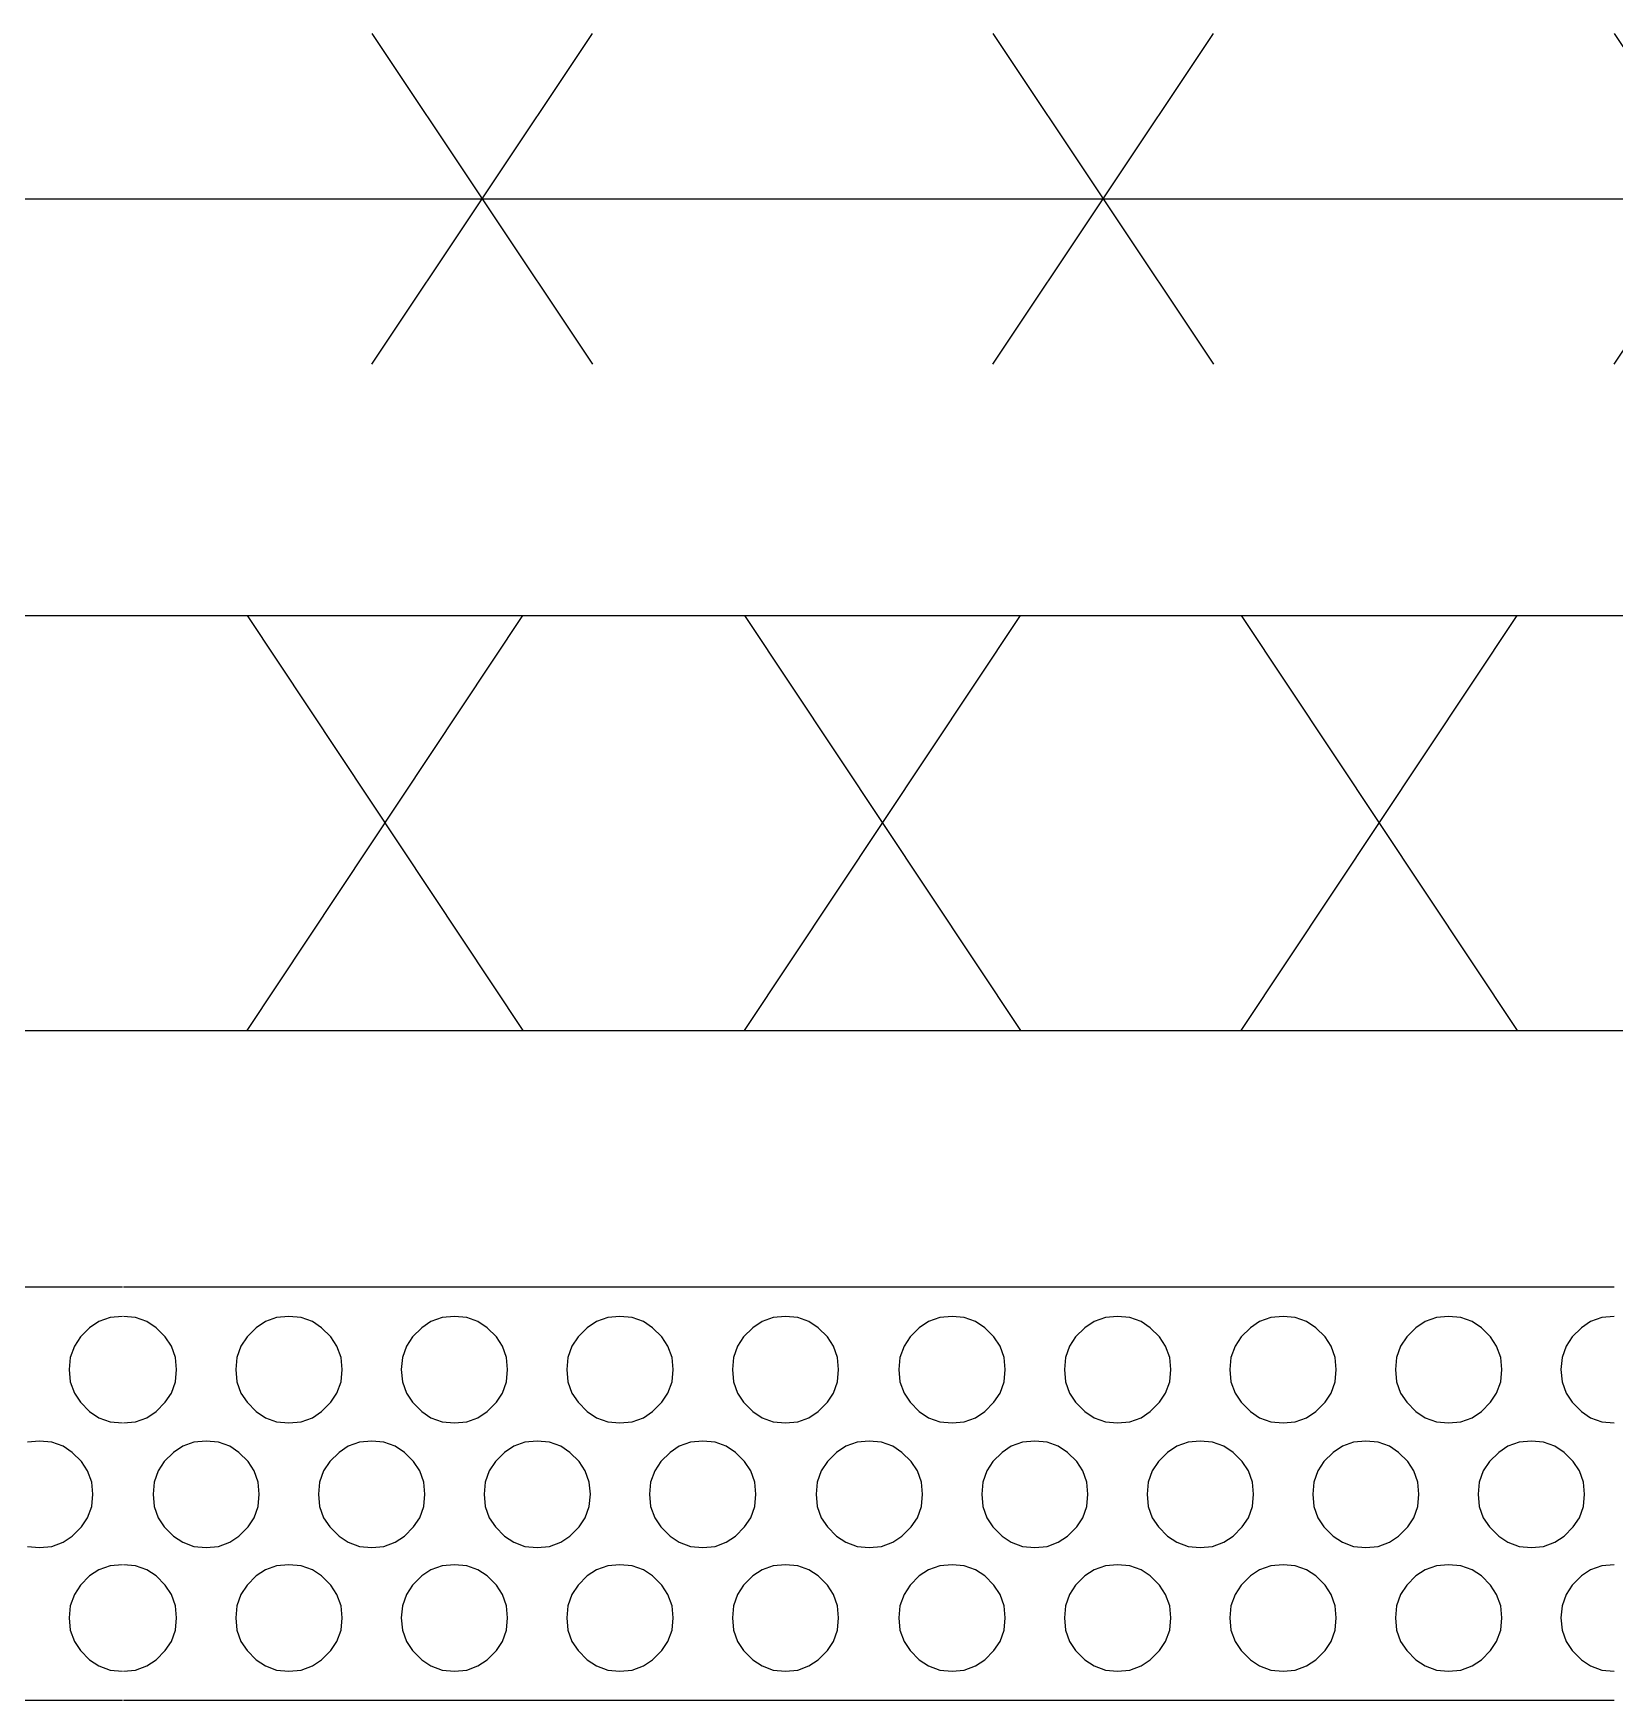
# Model space of a CAD drawing. Header units: inches. Extents: x 47316 to 59086, y 3141 to 11743.
# Drawn here: x 50329.26 to 50348.38, y 8822.54 to 8842.7 of the extents above; entities that cross this region are included whole.
import ezdxf

# ---------------------------------------------------------------- set-up
doc = ezdxf.new("R2010")
doc.units = ezdxf.units.IN
doc.header["$MEASUREMENT"] = 0

msp = doc.modelspace()

# ---------------------------------------------------------------- linework, layer by layer
at = {"color": 0, "lineweight": -2}
for p, q in [((50333.354, 8838.698), (50336.022, 8842.7)), ((50333.354, 8842.7), (50336.022, 8838.698)), ((50340.865, 8838.698), (50343.533, 8842.7)), ((50340.865, 8842.7), (50343.533, 8838.698)), ((50348.376, 8838.698), (50351.044, 8842.7)), ((50348.376, 8842.7), (50351.044, 8838.698)), ((50326.597, 8840.699), (50334.108, 8840.699)), ((50334.108, 8840.699), (50341.618, 8840.699)), ((50341.618, 8840.699), (50349.129, 8840.699)), ((50328.339, 8835.659), (50330.352, 8835.659)), ((50330.352, 8835.659), (50332.353, 8835.659)), ((50331.847, 8830.643), (50335.182, 8835.659)), ((50331.847, 8835.659), (50335.182, 8830.643)), ((50332.353, 8835.659), (50334.355, 8835.659)), ((50334.355, 8835.659), (50336.356, 8835.659)), ((50336.356, 8835.659), (50338.357, 8835.659)), ((50337.863, 8830.643), (50341.198, 8835.659)), ((50337.863, 8835.659), (50341.198, 8830.643)), ((50338.357, 8835.659), (50340.358, 8835.659)), ((50340.358, 8835.659), (50342.372, 8835.659)), ((50342.372, 8835.659), (50344.373, 8835.659)), ((50343.867, 8830.643), (50347.202, 8835.659)), ((50343.867, 8835.659), (50347.202, 8830.643)), ((50344.373, 8835.659), (50346.374, 8835.659)), ((50346.374, 8835.659), (50348.376, 8835.659)), ((50348.376, 8835.659), (50350.377, 8835.659)), ((50328.339, 8830.643), (50330.352, 8830.643)), ((50330.352, 8830.643), (50332.353, 8830.643)), ((50332.353, 8830.643), (50334.355, 8830.643)), ((50334.355, 8830.643), (50336.356, 8830.643)), ((50336.356, 8830.643), (50338.357, 8830.643)), ((50338.357, 8830.643), (50340.358, 8830.643)), ((50340.358, 8830.643), (50342.372, 8830.643)), ((50342.372, 8830.643), (50344.373, 8830.643)), ((50344.373, 8830.643), (50346.374, 8830.643)), ((50346.374, 8830.643), (50348.376, 8830.643)), ((50348.376, 8830.643), (50350.377, 8830.643)), ((50328.339, 8827.543), (50329.339, 8827.543)), ((50329.339, 8827.543), (50330.34, 8827.543)), ((50330.352, 8827.543), (50331.353, 8827.543)), ((50331.353, 8827.543), (50332.353, 8827.543)), ((50332.353, 8827.543), (50333.354, 8827.543)), ((50333.354, 8827.543), (50334.355, 8827.543)), ((50334.355, 8827.543), (50335.355, 8827.543)), ((50335.355, 8827.543), (50336.356, 8827.543)), ((50336.356, 8827.543), (50337.356, 8827.543)), ((50337.356, 8827.543), (50338.357, 8827.543)), ((50338.357, 8827.543), (50339.37, 8827.543)), ((50339.37, 8827.543), (50340.371, 8827.543)), ((50340.371, 8827.543), (50341.371, 8827.543)), ((50341.371, 8827.543), (50342.372, 8827.543)), ((50342.372, 8827.543), (50343.372, 8827.543)), ((50343.372, 8827.543), (50344.373, 8827.543)), ((50344.373, 8827.543), (50345.374, 8827.543)), ((50345.374, 8827.543), (50346.374, 8827.543)), ((50346.374, 8827.543), (50347.375, 8827.543)), ((50347.375, 8827.543), (50348.376, 8827.543)), ((50330.056, 8827.123), (50329.944, 8827.048)), ((50330.192, 8827.172), (50330.056, 8827.123)), ((50330.34, 8827.184), (50330.192, 8827.172)), ((50330.5, 8827.172), (50330.352, 8827.184)), ((50330.636, 8827.123), (50330.5, 8827.172)), ((50330.747, 8827.048), (50330.636, 8827.123)), ((50332.069, 8827.123), (50331.958, 8827.048)), ((50332.205, 8827.172), (50332.069, 8827.123)), ((50332.353, 8827.184), (50332.205, 8827.172)), ((50332.502, 8827.172), (50332.353, 8827.184)), ((50332.637, 8827.123), (50332.502, 8827.172)), ((50332.749, 8827.048), (50332.637, 8827.123)), ((50334.07, 8827.123), (50333.959, 8827.048)), ((50334.206, 8827.172), (50334.07, 8827.123)), ((50334.355, 8827.184), (50334.206, 8827.172)), ((50334.503, 8827.172), (50334.355, 8827.184)), ((50334.639, 8827.123), (50334.503, 8827.172)), ((50334.75, 8827.048), (50334.639, 8827.123)), ((50336.072, 8827.123), (50335.96, 8827.048)), ((50336.208, 8827.172), (50336.072, 8827.123)), ((50336.356, 8827.184), (50336.208, 8827.172)), ((50336.504, 8827.172), (50336.356, 8827.184)), ((50336.64, 8827.123), (50336.504, 8827.172)), ((50336.751, 8827.048), (50336.64, 8827.123)), ((50338.073, 8827.123), (50337.962, 8827.048)), ((50338.209, 8827.172), (50338.073, 8827.123)), ((50338.357, 8827.184), (50338.209, 8827.172)), ((50338.505, 8827.172), (50338.357, 8827.184)), ((50338.641, 8827.123), (50338.505, 8827.172)), ((50338.752, 8827.048), (50338.641, 8827.123)), ((50340.086, 8827.123), (50339.975, 8827.048)), ((50340.222, 8827.172), (50340.086, 8827.123)), ((50340.371, 8827.184), (50340.222, 8827.172)), ((50340.519, 8827.172), (50340.371, 8827.184)), ((50340.655, 8827.123), (50340.519, 8827.172)), ((50340.766, 8827.048), (50340.655, 8827.123)), ((50342.088, 8827.123), (50341.977, 8827.048)), ((50342.224, 8827.172), (50342.088, 8827.123)), ((50342.372, 8827.184), (50342.224, 8827.172)), ((50342.52, 8827.172), (50342.372, 8827.184)), ((50342.656, 8827.123), (50342.52, 8827.172)), ((50342.767, 8827.048), (50342.656, 8827.123)), ((50344.089, 8827.123), (50343.978, 8827.048)), ((50344.225, 8827.172), (50344.089, 8827.123)), ((50344.373, 8827.184), (50344.225, 8827.172)), ((50344.521, 8827.172), (50344.373, 8827.184)), ((50344.657, 8827.123), (50344.521, 8827.172)), ((50344.768, 8827.048), (50344.657, 8827.123)), ((50346.09, 8827.123), (50345.979, 8827.048)), ((50346.226, 8827.172), (50346.09, 8827.123)), ((50346.374, 8827.184), (50346.226, 8827.172)), ((50346.523, 8827.172), (50346.374, 8827.184)), ((50346.658, 8827.123), (50346.523, 8827.172)), ((50346.77, 8827.048), (50346.658, 8827.123)), ((50348.091, 8827.123), (50347.98, 8827.048)), ((50348.227, 8827.172), (50348.091, 8827.123)), ((50348.376, 8827.184), (50348.227, 8827.172)), ((50329.833, 8826.937), (50329.759, 8826.826)), ((50329.944, 8827.048), (50329.833, 8826.937)), ((50330.859, 8826.937), (50330.747, 8827.048)), ((50330.933, 8826.826), (50330.859, 8826.937)), ((50331.847, 8826.937), (50331.773, 8826.826)), ((50331.958, 8827.048), (50331.847, 8826.937)), ((50332.86, 8826.937), (50332.749, 8827.048)), ((50332.934, 8826.826), (50332.86, 8826.937)), ((50333.848, 8826.937), (50333.774, 8826.826)), ((50333.959, 8827.048), (50333.848, 8826.937)), ((50334.861, 8826.937), (50334.75, 8827.048)), ((50334.935, 8826.826), (50334.861, 8826.937)), ((50335.849, 8826.937), (50335.775, 8826.826)), ((50335.96, 8827.048), (50335.849, 8826.937)), ((50336.862, 8826.937), (50336.751, 8827.048)), ((50336.936, 8826.826), (50336.862, 8826.937)), ((50337.851, 8826.937), (50337.776, 8826.826)), ((50337.962, 8827.048), (50337.851, 8826.937)), ((50338.864, 8826.937), (50338.752, 8827.048)), ((50338.938, 8826.826), (50338.864, 8826.937)), ((50339.864, 8826.937), (50339.79, 8826.826)), ((50339.975, 8827.048), (50339.864, 8826.937)), ((50340.877, 8826.937), (50340.766, 8827.048)), ((50340.951, 8826.826), (50340.877, 8826.937)), ((50341.865, 8826.937), (50341.791, 8826.826)), ((50341.977, 8827.048), (50341.865, 8826.937)), ((50342.878, 8826.937), (50342.767, 8827.048)), ((50342.952, 8826.826), (50342.878, 8826.937)), ((50343.867, 8826.937), (50343.792, 8826.826)), ((50343.978, 8827.048), (50343.867, 8826.937)), ((50344.88, 8826.937), (50344.768, 8827.048)), ((50344.954, 8826.826), (50344.88, 8826.937)), ((50345.868, 8826.937), (50345.794, 8826.826)), ((50345.979, 8827.048), (50345.868, 8826.937)), ((50346.881, 8826.937), (50346.77, 8827.048)), ((50346.955, 8826.826), (50346.881, 8826.937)), ((50347.869, 8826.937), (50347.795, 8826.826)), ((50347.98, 8827.048), (50347.869, 8826.937)), ((50329.759, 8826.826), (50329.71, 8826.69)), ((50330.982, 8826.69), (50330.933, 8826.826)), ((50331.773, 8826.826), (50331.723, 8826.69)), ((50332.983, 8826.69), (50332.934, 8826.826)), ((50333.774, 8826.826), (50333.725, 8826.69)), ((50334.985, 8826.69), (50334.935, 8826.826)), ((50335.775, 8826.826), (50335.726, 8826.69)), ((50336.986, 8826.69), (50336.936, 8826.826)), ((50337.776, 8826.826), (50337.727, 8826.69)), ((50338.987, 8826.69), (50338.938, 8826.826)), ((50339.79, 8826.826), (50339.741, 8826.69)), ((50341.001, 8826.69), (50340.951, 8826.826)), ((50341.791, 8826.826), (50341.742, 8826.69)), ((50343.002, 8826.69), (50342.952, 8826.826)), ((50343.792, 8826.826), (50343.743, 8826.69)), ((50345.003, 8826.69), (50344.954, 8826.826)), ((50345.794, 8826.826), (50345.744, 8826.69)), ((50347.004, 8826.69), (50346.955, 8826.826)), ((50347.795, 8826.826), (50347.746, 8826.69)), ((50329.71, 8826.69), (50329.697, 8826.542)), ((50329.697, 8826.542), (50329.71, 8826.394)), ((50330.994, 8826.542), (50330.982, 8826.69)), ((50330.982, 8826.394), (50330.994, 8826.542)), ((50331.723, 8826.69), (50331.711, 8826.542)), ((50331.711, 8826.542), (50331.723, 8826.394)), ((50332.996, 8826.542), (50332.983, 8826.69)), ((50332.983, 8826.394), (50332.996, 8826.542)), ((50333.725, 8826.69), (50333.712, 8826.542)), ((50333.712, 8826.542), (50333.725, 8826.394)), ((50334.997, 8826.542), (50334.985, 8826.69)), ((50334.985, 8826.394), (50334.997, 8826.542)), ((50335.726, 8826.69), (50335.713, 8826.542)), ((50335.713, 8826.542), (50335.726, 8826.394)), ((50336.998, 8826.542), (50336.986, 8826.69)), ((50336.986, 8826.394), (50336.998, 8826.542)), ((50337.727, 8826.69), (50337.715, 8826.542)), ((50337.715, 8826.542), (50337.727, 8826.394)), ((50338.999, 8826.542), (50338.987, 8826.69)), ((50338.987, 8826.394), (50338.999, 8826.542)), ((50339.741, 8826.69), (50339.728, 8826.542)), ((50339.728, 8826.542), (50339.741, 8826.394)), ((50341.013, 8826.542), (50341.001, 8826.69)), ((50341.001, 8826.394), (50341.013, 8826.542)), ((50341.742, 8826.69), (50341.729, 8826.542)), ((50341.729, 8826.542), (50341.742, 8826.394)), ((50343.014, 8826.542), (50343.002, 8826.69)), ((50343.002, 8826.394), (50343.014, 8826.542)), ((50343.743, 8826.69), (50343.731, 8826.542)), ((50343.731, 8826.542), (50343.743, 8826.394)), ((50345.015, 8826.542), (50345.003, 8826.69)), ((50345.003, 8826.394), (50345.015, 8826.542)), ((50345.744, 8826.69), (50345.732, 8826.542)), ((50345.732, 8826.542), (50345.744, 8826.394)), ((50347.017, 8826.542), (50347.004, 8826.69)), ((50347.004, 8826.394), (50347.017, 8826.542)), ((50347.746, 8826.69), (50347.733, 8826.542)), ((50347.733, 8826.542), (50347.746, 8826.394)), ((50329.71, 8826.394), (50329.759, 8826.258)), ((50330.933, 8826.258), (50330.982, 8826.394)), ((50331.723, 8826.394), (50331.773, 8826.258)), ((50332.934, 8826.258), (50332.983, 8826.394)), ((50333.725, 8826.394), (50333.774, 8826.258)), ((50334.935, 8826.258), (50334.985, 8826.394)), ((50335.726, 8826.394), (50335.775, 8826.258)), ((50336.936, 8826.258), (50336.986, 8826.394)), ((50337.727, 8826.394), (50337.776, 8826.258)), ((50338.938, 8826.258), (50338.987, 8826.394)), ((50339.741, 8826.394), (50339.79, 8826.258)), ((50340.951, 8826.258), (50341.001, 8826.394)), ((50341.742, 8826.394), (50341.791, 8826.258)), ((50342.952, 8826.258), (50343.002, 8826.394)), ((50343.743, 8826.394), (50343.792, 8826.258)), ((50344.954, 8826.258), (50345.003, 8826.394)), ((50345.744, 8826.394), (50345.794, 8826.258)), ((50346.955, 8826.258), (50347.004, 8826.394)), ((50347.746, 8826.394), (50347.795, 8826.258)), ((50329.759, 8826.258), (50329.833, 8826.147)), ((50329.833, 8826.147), (50329.944, 8826.035)), ((50330.747, 8826.035), (50330.859, 8826.147)), ((50330.859, 8826.147), (50330.933, 8826.258)), ((50331.773, 8826.258), (50331.847, 8826.147)), ((50331.847, 8826.147), (50331.958, 8826.035)), ((50332.749, 8826.035), (50332.86, 8826.147)), ((50332.86, 8826.147), (50332.934, 8826.258)), ((50333.774, 8826.258), (50333.848, 8826.147)), ((50333.848, 8826.147), (50333.959, 8826.035)), ((50334.75, 8826.035), (50334.861, 8826.147)), ((50334.861, 8826.147), (50334.935, 8826.258)), ((50335.775, 8826.258), (50335.849, 8826.147)), ((50335.849, 8826.147), (50335.96, 8826.035)), ((50336.751, 8826.035), (50336.862, 8826.147)), ((50336.862, 8826.147), (50336.936, 8826.258)), ((50337.776, 8826.258), (50337.851, 8826.147)), ((50337.851, 8826.147), (50337.962, 8826.035)), ((50338.752, 8826.035), (50338.864, 8826.147)), ((50338.864, 8826.147), (50338.938, 8826.258)), ((50339.79, 8826.258), (50339.864, 8826.147)), ((50339.864, 8826.147), (50339.975, 8826.035)), ((50340.766, 8826.035), (50340.877, 8826.147)), ((50340.877, 8826.147), (50340.951, 8826.258)), ((50341.791, 8826.258), (50341.865, 8826.147)), ((50341.865, 8826.147), (50341.977, 8826.035)), ((50342.767, 8826.035), (50342.878, 8826.147)), ((50342.878, 8826.147), (50342.952, 8826.258)), ((50343.792, 8826.258), (50343.867, 8826.147)), ((50343.867, 8826.147), (50343.978, 8826.035)), ((50344.768, 8826.035), (50344.88, 8826.147)), ((50344.88, 8826.147), (50344.954, 8826.258)), ((50345.794, 8826.258), (50345.868, 8826.147)), ((50345.868, 8826.147), (50345.979, 8826.035)), ((50346.77, 8826.035), (50346.881, 8826.147)), ((50346.881, 8826.147), (50346.955, 8826.258)), ((50347.795, 8826.258), (50347.869, 8826.147)), ((50347.869, 8826.147), (50347.98, 8826.035)), ((50329.944, 8826.035), (50330.056, 8825.961)), ((50330.056, 8825.961), (50330.192, 8825.912)), ((50330.192, 8825.912), (50330.34, 8825.9)), ((50330.352, 8825.9), (50330.5, 8825.912)), ((50330.5, 8825.912), (50330.636, 8825.961)), ((50330.636, 8825.961), (50330.747, 8826.035)), ((50331.958, 8826.035), (50332.069, 8825.961)), ((50332.069, 8825.961), (50332.205, 8825.912)), ((50332.205, 8825.912), (50332.353, 8825.9)), ((50332.353, 8825.9), (50332.502, 8825.912)), ((50332.502, 8825.912), (50332.637, 8825.961)), ((50332.637, 8825.961), (50332.749, 8826.035)), ((50333.959, 8826.035), (50334.07, 8825.961)), ((50334.07, 8825.961), (50334.206, 8825.912)), ((50334.206, 8825.912), (50334.355, 8825.9)), ((50334.355, 8825.9), (50334.503, 8825.912)), ((50334.503, 8825.912), (50334.639, 8825.961)), ((50334.639, 8825.961), (50334.75, 8826.035)), ((50335.96, 8826.035), (50336.072, 8825.961)), ((50336.072, 8825.961), (50336.208, 8825.912)), ((50336.208, 8825.912), (50336.356, 8825.9)), ((50336.356, 8825.9), (50336.504, 8825.912)), ((50336.504, 8825.912), (50336.64, 8825.961)), ((50336.64, 8825.961), (50336.751, 8826.035)), ((50337.962, 8826.035), (50338.073, 8825.961)), ((50338.073, 8825.961), (50338.209, 8825.912)), ((50338.209, 8825.912), (50338.357, 8825.9)), ((50338.357, 8825.9), (50338.505, 8825.912)), ((50338.505, 8825.912), (50338.641, 8825.961)), ((50338.641, 8825.961), (50338.752, 8826.035)), ((50339.975, 8826.035), (50340.086, 8825.961)), ((50340.086, 8825.961), (50340.222, 8825.912)), ((50340.222, 8825.912), (50340.371, 8825.9)), ((50340.371, 8825.9), (50340.519, 8825.912)), ((50340.519, 8825.912), (50340.655, 8825.961)), ((50340.655, 8825.961), (50340.766, 8826.035)), ((50341.977, 8826.035), (50342.088, 8825.961)), ((50342.088, 8825.961), (50342.224, 8825.912)), ((50342.224, 8825.912), (50342.372, 8825.9)), ((50342.372, 8825.9), (50342.52, 8825.912)), ((50342.52, 8825.912), (50342.656, 8825.961)), ((50342.656, 8825.961), (50342.767, 8826.035)), ((50343.978, 8826.035), (50344.089, 8825.961)), ((50344.089, 8825.961), (50344.225, 8825.912)), ((50344.225, 8825.912), (50344.373, 8825.9)), ((50344.373, 8825.9), (50344.521, 8825.912)), ((50344.521, 8825.912), (50344.657, 8825.961)), ((50344.657, 8825.961), (50344.768, 8826.035)), ((50345.979, 8826.035), (50346.09, 8825.961)), ((50346.09, 8825.961), (50346.226, 8825.912)), ((50346.226, 8825.912), (50346.374, 8825.9)), ((50346.374, 8825.9), (50346.523, 8825.912)), ((50346.523, 8825.912), (50346.658, 8825.961)), ((50346.658, 8825.961), (50346.77, 8826.035)), ((50347.98, 8826.035), (50348.091, 8825.961)), ((50348.091, 8825.961), (50348.227, 8825.912)), ((50348.227, 8825.912), (50348.376, 8825.9)), ((50329.339, 8825.677), (50329.191, 8825.665)), ((50329.487, 8825.665), (50329.339, 8825.677)), ((50329.623, 8825.615), (50329.487, 8825.665)), ((50329.734, 8825.541), (50329.623, 8825.615)), ((50329.846, 8825.43), (50329.734, 8825.541)), ((50330.957, 8825.541), (50330.846, 8825.43)), ((50331.069, 8825.615), (50330.957, 8825.541)), ((50331.204, 8825.665), (50331.069, 8825.615)), ((50331.353, 8825.677), (50331.204, 8825.665)), ((50331.501, 8825.665), (50331.353, 8825.677)), ((50331.637, 8825.615), (50331.501, 8825.665)), ((50331.748, 8825.541), (50331.637, 8825.615)), ((50331.859, 8825.43), (50331.748, 8825.541)), ((50332.959, 8825.541), (50332.847, 8825.43)), ((50333.07, 8825.615), (50332.959, 8825.541)), ((50333.206, 8825.665), (50333.07, 8825.615)), ((50333.354, 8825.677), (50333.206, 8825.665)), ((50333.502, 8825.665), (50333.354, 8825.677)), ((50333.638, 8825.615), (50333.502, 8825.665)), ((50333.749, 8825.541), (50333.638, 8825.615)), ((50333.86, 8825.43), (50333.749, 8825.541)), ((50334.96, 8825.541), (50334.849, 8825.43)), ((50335.071, 8825.615), (50334.96, 8825.541)), ((50335.207, 8825.665), (50335.071, 8825.615)), ((50335.355, 8825.677), (50335.207, 8825.665)), ((50335.503, 8825.665), (50335.355, 8825.677)), ((50335.639, 8825.615), (50335.503, 8825.665)), ((50335.75, 8825.541), (50335.639, 8825.615)), ((50335.862, 8825.43), (50335.75, 8825.541)), ((50336.961, 8825.541), (50336.85, 8825.43)), ((50337.072, 8825.615), (50336.961, 8825.541)), ((50337.208, 8825.665), (50337.072, 8825.615)), ((50337.356, 8825.677), (50337.208, 8825.665)), ((50337.505, 8825.665), (50337.356, 8825.677)), ((50337.641, 8825.615), (50337.505, 8825.665)), ((50337.752, 8825.541), (50337.641, 8825.615)), ((50337.863, 8825.43), (50337.752, 8825.541)), ((50338.975, 8825.541), (50338.864, 8825.43)), ((50339.086, 8825.615), (50338.975, 8825.541)), ((50339.222, 8825.665), (50339.086, 8825.615)), ((50339.37, 8825.677), (50339.222, 8825.665)), ((50339.518, 8825.665), (50339.37, 8825.677)), ((50339.654, 8825.615), (50339.518, 8825.665)), ((50339.765, 8825.541), (50339.654, 8825.615)), ((50339.876, 8825.43), (50339.765, 8825.541)), ((50340.976, 8825.541), (50340.865, 8825.43)), ((50341.087, 8825.615), (50340.976, 8825.541)), ((50341.223, 8825.665), (50341.087, 8825.615)), ((50341.371, 8825.677), (50341.223, 8825.665)), ((50341.519, 8825.665), (50341.371, 8825.677)), ((50341.655, 8825.615), (50341.519, 8825.665)), ((50341.767, 8825.541), (50341.655, 8825.615)), ((50341.878, 8825.43), (50341.767, 8825.541)), ((50342.977, 8825.541), (50342.866, 8825.43)), ((50343.088, 8825.615), (50342.977, 8825.541)), ((50343.224, 8825.665), (50343.088, 8825.615)), ((50343.372, 8825.677), (50343.224, 8825.665)), ((50343.521, 8825.665), (50343.372, 8825.677)), ((50343.657, 8825.615), (50343.521, 8825.665)), ((50343.768, 8825.541), (50343.657, 8825.615)), ((50343.879, 8825.43), (50343.768, 8825.541)), ((50344.978, 8825.541), (50344.867, 8825.43)), ((50345.09, 8825.615), (50344.978, 8825.541)), ((50345.225, 8825.665), (50345.09, 8825.615)), ((50345.374, 8825.677), (50345.225, 8825.665)), ((50345.522, 8825.665), (50345.374, 8825.677)), ((50345.658, 8825.615), (50345.522, 8825.665)), ((50345.769, 8825.541), (50345.658, 8825.615)), ((50345.88, 8825.43), (50345.769, 8825.541)), ((50346.98, 8825.541), (50346.868, 8825.43)), ((50347.091, 8825.615), (50346.98, 8825.541)), ((50347.227, 8825.665), (50347.091, 8825.615)), ((50347.375, 8825.677), (50347.227, 8825.665)), ((50347.523, 8825.665), (50347.375, 8825.677)), ((50347.659, 8825.615), (50347.523, 8825.665)), ((50347.77, 8825.541), (50347.659, 8825.615)), ((50347.881, 8825.43), (50347.77, 8825.541)), ((50329.92, 8825.319), (50329.846, 8825.43)), ((50329.969, 8825.183), (50329.92, 8825.319)), ((50330.772, 8825.319), (50330.723, 8825.183)), ((50330.846, 8825.43), (50330.772, 8825.319)), ((50331.933, 8825.319), (50331.859, 8825.43)), ((50331.983, 8825.183), (50331.933, 8825.319)), ((50332.773, 8825.319), (50332.724, 8825.183)), ((50332.847, 8825.43), (50332.773, 8825.319)), ((50333.935, 8825.319), (50333.86, 8825.43)), ((50333.984, 8825.183), (50333.935, 8825.319)), ((50334.775, 8825.319), (50334.725, 8825.183)), ((50334.849, 8825.43), (50334.775, 8825.319)), ((50335.936, 8825.319), (50335.862, 8825.43)), ((50335.985, 8825.183), (50335.936, 8825.319)), ((50336.776, 8825.319), (50336.726, 8825.183)), ((50336.85, 8825.43), (50336.776, 8825.319)), ((50337.937, 8825.319), (50337.863, 8825.43)), ((50337.986, 8825.183), (50337.937, 8825.319)), ((50338.789, 8825.319), (50338.74, 8825.183)), ((50338.864, 8825.43), (50338.789, 8825.319)), ((50339.951, 8825.319), (50339.876, 8825.43)), ((50340, 8825.183), (50339.951, 8825.319)), ((50340.791, 8825.319), (50340.741, 8825.183)), ((50340.865, 8825.43), (50340.791, 8825.319)), ((50341.952, 8825.319), (50341.878, 8825.43)), ((50342.001, 8825.183), (50341.952, 8825.319)), ((50342.792, 8825.319), (50342.742, 8825.183)), ((50342.866, 8825.43), (50342.792, 8825.319)), ((50343.953, 8825.319), (50343.879, 8825.43)), ((50344.002, 8825.183), (50343.953, 8825.319)), ((50344.793, 8825.319), (50344.744, 8825.183)), ((50344.867, 8825.43), (50344.793, 8825.319)), ((50345.954, 8825.319), (50345.88, 8825.43)), ((50346.004, 8825.183), (50345.954, 8825.319)), ((50346.794, 8825.319), (50346.745, 8825.183)), ((50346.868, 8825.43), (50346.794, 8825.319)), ((50347.956, 8825.319), (50347.881, 8825.43)), ((50348.005, 8825.183), (50347.956, 8825.319)), ((50329.982, 8825.035), (50329.969, 8825.183)), ((50330.723, 8825.183), (50330.71, 8825.035)), ((50331.995, 8825.035), (50331.983, 8825.183)), ((50332.724, 8825.183), (50332.712, 8825.035)), ((50333.996, 8825.035), (50333.984, 8825.183)), ((50334.725, 8825.183), (50334.713, 8825.035)), ((50335.998, 8825.035), (50335.985, 8825.183)), ((50336.726, 8825.183), (50336.714, 8825.035)), ((50337.999, 8825.035), (50337.986, 8825.183)), ((50338.74, 8825.183), (50338.728, 8825.035)), ((50340.012, 8825.035), (50340, 8825.183)), ((50340.741, 8825.183), (50340.729, 8825.035)), ((50342.014, 8825.035), (50342.001, 8825.183)), ((50342.742, 8825.183), (50342.73, 8825.035)), ((50344.015, 8825.035), (50344.002, 8825.183)), ((50344.744, 8825.183), (50344.731, 8825.035)), ((50346.016, 8825.035), (50346.004, 8825.183)), ((50346.745, 8825.183), (50346.733, 8825.035)), ((50348.017, 8825.035), (50348.005, 8825.183)), ((50329.92, 8824.751), (50329.969, 8824.887)), ((50329.969, 8824.887), (50329.982, 8825.035)), ((50330.71, 8825.035), (50330.723, 8824.887)), ((50330.723, 8824.887), (50330.772, 8824.751)), ((50331.933, 8824.751), (50331.983, 8824.887)), ((50331.983, 8824.887), (50331.995, 8825.035)), ((50332.712, 8825.035), (50332.724, 8824.887)), ((50332.724, 8824.887), (50332.773, 8824.751)), ((50333.935, 8824.751), (50333.984, 8824.887)), ((50333.984, 8824.887), (50333.996, 8825.035)), ((50334.713, 8825.035), (50334.725, 8824.887)), ((50334.725, 8824.887), (50334.775, 8824.751)), ((50335.936, 8824.751), (50335.985, 8824.887)), ((50335.985, 8824.887), (50335.998, 8825.035)), ((50336.714, 8825.035), (50336.726, 8824.887)), ((50336.726, 8824.887), (50336.776, 8824.751)), ((50337.937, 8824.751), (50337.986, 8824.887)), ((50337.986, 8824.887), (50337.999, 8825.035)), ((50338.728, 8825.035), (50338.74, 8824.887)), ((50338.74, 8824.887), (50338.789, 8824.751)), ((50339.951, 8824.751), (50340, 8824.887)), ((50340, 8824.887), (50340.012, 8825.035)), ((50340.729, 8825.035), (50340.741, 8824.887)), ((50340.741, 8824.887), (50340.791, 8824.751)), ((50341.952, 8824.751), (50342.001, 8824.887)), ((50342.001, 8824.887), (50342.014, 8825.035)), ((50342.73, 8825.035), (50342.742, 8824.887)), ((50342.742, 8824.887), (50342.792, 8824.751)), ((50343.953, 8824.751), (50344.002, 8824.887)), ((50344.002, 8824.887), (50344.015, 8825.035)), ((50344.731, 8825.035), (50344.744, 8824.887)), ((50344.744, 8824.887), (50344.793, 8824.751)), ((50345.954, 8824.751), (50346.004, 8824.887)), ((50346.004, 8824.887), (50346.016, 8825.035)), ((50346.733, 8825.035), (50346.745, 8824.887)), ((50346.745, 8824.887), (50346.794, 8824.751)), ((50347.956, 8824.751), (50348.005, 8824.887)), ((50348.005, 8824.887), (50348.017, 8825.035)), ((50329.846, 8824.64), (50329.92, 8824.751)), ((50330.772, 8824.751), (50330.846, 8824.64)), ((50331.859, 8824.64), (50331.933, 8824.751)), ((50332.773, 8824.751), (50332.847, 8824.64)), ((50333.86, 8824.64), (50333.935, 8824.751)), ((50334.775, 8824.751), (50334.849, 8824.64)), ((50335.862, 8824.64), (50335.936, 8824.751)), ((50336.776, 8824.751), (50336.85, 8824.64)), ((50337.863, 8824.64), (50337.937, 8824.751)), ((50338.789, 8824.751), (50338.864, 8824.64)), ((50339.876, 8824.64), (50339.951, 8824.751)), ((50340.791, 8824.751), (50340.865, 8824.64)), ((50341.878, 8824.64), (50341.952, 8824.751)), ((50342.792, 8824.751), (50342.866, 8824.64)), ((50343.879, 8824.64), (50343.953, 8824.751)), ((50344.793, 8824.751), (50344.867, 8824.64)), ((50345.88, 8824.64), (50345.954, 8824.751)), ((50346.794, 8824.751), (50346.868, 8824.64)), ((50347.881, 8824.64), (50347.956, 8824.751)), ((50329.623, 8824.454), (50329.734, 8824.528)), ((50329.734, 8824.528), (50329.846, 8824.64)), ((50330.846, 8824.64), (50330.957, 8824.528)), ((50330.957, 8824.528), (50331.069, 8824.454)), ((50331.637, 8824.454), (50331.748, 8824.528)), ((50331.748, 8824.528), (50331.859, 8824.64)), ((50332.847, 8824.64), (50332.959, 8824.528)), ((50332.959, 8824.528), (50333.07, 8824.454)), ((50333.638, 8824.454), (50333.749, 8824.528)), ((50333.749, 8824.528), (50333.86, 8824.64)), ((50334.849, 8824.64), (50334.96, 8824.528)), ((50334.96, 8824.528), (50335.071, 8824.454)), ((50335.639, 8824.454), (50335.75, 8824.528)), ((50335.75, 8824.528), (50335.862, 8824.64)), ((50336.85, 8824.64), (50336.961, 8824.528)), ((50336.961, 8824.528), (50337.072, 8824.454)), ((50337.641, 8824.454), (50337.752, 8824.528)), ((50337.752, 8824.528), (50337.863, 8824.64)), ((50338.864, 8824.64), (50338.975, 8824.528)), ((50338.975, 8824.528), (50339.086, 8824.454)), ((50339.654, 8824.454), (50339.765, 8824.528)), ((50339.765, 8824.528), (50339.876, 8824.64)), ((50340.865, 8824.64), (50340.976, 8824.528)), ((50340.976, 8824.528), (50341.087, 8824.454)), ((50341.655, 8824.454), (50341.767, 8824.528)), ((50341.767, 8824.528), (50341.878, 8824.64)), ((50342.866, 8824.64), (50342.977, 8824.528)), ((50342.977, 8824.528), (50343.088, 8824.454)), ((50343.657, 8824.454), (50343.768, 8824.528)), ((50343.768, 8824.528), (50343.879, 8824.64)), ((50344.867, 8824.64), (50344.978, 8824.528)), ((50344.978, 8824.528), (50345.09, 8824.454)), ((50345.658, 8824.454), (50345.769, 8824.528)), ((50345.769, 8824.528), (50345.88, 8824.64)), ((50346.868, 8824.64), (50346.98, 8824.528)), ((50346.98, 8824.528), (50347.091, 8824.454)), ((50347.659, 8824.454), (50347.77, 8824.528)), ((50347.77, 8824.528), (50347.881, 8824.64)), ((50329.191, 8824.405), (50329.339, 8824.393)), ((50329.339, 8824.393), (50329.487, 8824.405)), ((50329.487, 8824.405), (50329.623, 8824.454)), ((50331.069, 8824.454), (50331.204, 8824.405)), ((50331.204, 8824.405), (50331.353, 8824.393)), ((50331.353, 8824.393), (50331.501, 8824.405)), ((50331.501, 8824.405), (50331.637, 8824.454)), ((50333.07, 8824.454), (50333.206, 8824.405)), ((50333.206, 8824.405), (50333.354, 8824.393)), ((50333.354, 8824.393), (50333.502, 8824.405)), ((50333.502, 8824.405), (50333.638, 8824.454)), ((50335.071, 8824.454), (50335.207, 8824.405)), ((50335.207, 8824.405), (50335.355, 8824.393)), ((50335.355, 8824.393), (50335.503, 8824.405)), ((50335.503, 8824.405), (50335.639, 8824.454)), ((50337.072, 8824.454), (50337.208, 8824.405)), ((50337.208, 8824.405), (50337.356, 8824.393)), ((50337.356, 8824.393), (50337.505, 8824.405)), ((50337.505, 8824.405), (50337.641, 8824.454)), ((50339.086, 8824.454), (50339.222, 8824.405)), ((50339.222, 8824.405), (50339.37, 8824.393)), ((50339.37, 8824.393), (50339.518, 8824.405)), ((50339.518, 8824.405), (50339.654, 8824.454)), ((50341.087, 8824.454), (50341.223, 8824.405)), ((50341.223, 8824.405), (50341.371, 8824.393)), ((50341.371, 8824.393), (50341.519, 8824.405)), ((50341.519, 8824.405), (50341.655, 8824.454)), ((50343.088, 8824.454), (50343.224, 8824.405)), ((50343.224, 8824.405), (50343.372, 8824.393)), ((50343.372, 8824.393), (50343.521, 8824.405)), ((50343.521, 8824.405), (50343.657, 8824.454)), ((50345.09, 8824.454), (50345.225, 8824.405)), ((50345.225, 8824.405), (50345.374, 8824.393)), ((50345.374, 8824.393), (50345.522, 8824.405)), ((50345.522, 8824.405), (50345.658, 8824.454)), ((50347.091, 8824.454), (50347.227, 8824.405)), ((50347.227, 8824.405), (50347.375, 8824.393)), ((50347.375, 8824.393), (50347.523, 8824.405)), ((50347.523, 8824.405), (50347.659, 8824.454)), ((50330.056, 8824.121), (50329.944, 8824.047)), ((50330.192, 8824.17), (50330.056, 8824.121)), ((50330.34, 8824.182), (50330.192, 8824.17)), ((50330.5, 8824.17), (50330.352, 8824.182)), ((50330.636, 8824.121), (50330.5, 8824.17)), ((50330.747, 8824.047), (50330.636, 8824.121)), ((50332.069, 8824.121), (50331.958, 8824.047)), ((50332.205, 8824.17), (50332.069, 8824.121)), ((50332.353, 8824.182), (50332.205, 8824.17)), ((50332.502, 8824.17), (50332.353, 8824.182)), ((50332.637, 8824.121), (50332.502, 8824.17)), ((50332.749, 8824.047), (50332.637, 8824.121)), ((50334.07, 8824.121), (50333.959, 8824.047)), ((50334.206, 8824.17), (50334.07, 8824.121)), ((50334.355, 8824.182), (50334.206, 8824.17)), ((50334.503, 8824.17), (50334.355, 8824.182)), ((50334.639, 8824.121), (50334.503, 8824.17)), ((50334.75, 8824.047), (50334.639, 8824.121)), ((50336.072, 8824.121), (50335.96, 8824.047)), ((50336.208, 8824.17), (50336.072, 8824.121)), ((50336.356, 8824.182), (50336.208, 8824.17)), ((50336.504, 8824.17), (50336.356, 8824.182)), ((50336.64, 8824.121), (50336.504, 8824.17)), ((50336.751, 8824.047), (50336.64, 8824.121)), ((50338.073, 8824.121), (50337.962, 8824.047)), ((50338.209, 8824.17), (50338.073, 8824.121)), ((50338.357, 8824.182), (50338.209, 8824.17)), ((50338.505, 8824.17), (50338.357, 8824.182)), ((50338.641, 8824.121), (50338.505, 8824.17)), ((50338.752, 8824.047), (50338.641, 8824.121)), ((50340.086, 8824.121), (50339.975, 8824.047)), ((50340.222, 8824.17), (50340.086, 8824.121)), ((50340.371, 8824.182), (50340.222, 8824.17)), ((50340.519, 8824.17), (50340.371, 8824.182)), ((50340.655, 8824.121), (50340.519, 8824.17)), ((50340.766, 8824.047), (50340.655, 8824.121)), ((50342.088, 8824.121), (50341.977, 8824.047)), ((50342.224, 8824.17), (50342.088, 8824.121)), ((50342.372, 8824.182), (50342.224, 8824.17)), ((50342.52, 8824.17), (50342.372, 8824.182)), ((50342.656, 8824.121), (50342.52, 8824.17)), ((50342.767, 8824.047), (50342.656, 8824.121)), ((50344.089, 8824.121), (50343.978, 8824.047)), ((50344.225, 8824.17), (50344.089, 8824.121)), ((50344.373, 8824.182), (50344.225, 8824.17)), ((50344.521, 8824.17), (50344.373, 8824.182)), ((50344.657, 8824.121), (50344.521, 8824.17)), ((50344.768, 8824.047), (50344.657, 8824.121)), ((50346.09, 8824.121), (50345.979, 8824.047)), ((50346.226, 8824.17), (50346.09, 8824.121)), ((50346.374, 8824.182), (50346.226, 8824.17)), ((50346.523, 8824.17), (50346.374, 8824.182)), ((50346.658, 8824.121), (50346.523, 8824.17)), ((50346.77, 8824.047), (50346.658, 8824.121)), ((50348.091, 8824.121), (50347.98, 8824.047)), ((50348.227, 8824.17), (50348.091, 8824.121)), ((50348.376, 8824.182), (50348.227, 8824.17)), ((50329.833, 8823.935), (50329.759, 8823.824)), ((50329.944, 8824.047), (50329.833, 8823.935)), ((50330.859, 8823.935), (50330.747, 8824.047)), ((50330.933, 8823.824), (50330.859, 8823.935)), ((50331.847, 8823.935), (50331.773, 8823.824)), ((50331.958, 8824.047), (50331.847, 8823.935)), ((50332.86, 8823.935), (50332.749, 8824.047)), ((50332.934, 8823.824), (50332.86, 8823.935)), ((50333.848, 8823.935), (50333.774, 8823.824)), ((50333.959, 8824.047), (50333.848, 8823.935)), ((50334.861, 8823.935), (50334.75, 8824.047)), ((50334.935, 8823.824), (50334.861, 8823.935)), ((50335.849, 8823.935), (50335.775, 8823.824)), ((50335.96, 8824.047), (50335.849, 8823.935)), ((50336.862, 8823.935), (50336.751, 8824.047)), ((50336.936, 8823.824), (50336.862, 8823.935)), ((50337.851, 8823.935), (50337.776, 8823.824)), ((50337.962, 8824.047), (50337.851, 8823.935)), ((50338.864, 8823.935), (50338.752, 8824.047)), ((50338.938, 8823.824), (50338.864, 8823.935)), ((50339.864, 8823.935), (50339.79, 8823.824)), ((50339.975, 8824.047), (50339.864, 8823.935)), ((50340.877, 8823.935), (50340.766, 8824.047)), ((50340.951, 8823.824), (50340.877, 8823.935)), ((50341.865, 8823.935), (50341.791, 8823.824)), ((50341.977, 8824.047), (50341.865, 8823.935)), ((50342.878, 8823.935), (50342.767, 8824.047)), ((50342.952, 8823.824), (50342.878, 8823.935)), ((50343.867, 8823.935), (50343.792, 8823.824)), ((50343.978, 8824.047), (50343.867, 8823.935)), ((50344.88, 8823.935), (50344.768, 8824.047)), ((50344.954, 8823.824), (50344.88, 8823.935)), ((50345.868, 8823.935), (50345.794, 8823.824)), ((50345.979, 8824.047), (50345.868, 8823.935)), ((50346.881, 8823.935), (50346.77, 8824.047)), ((50346.955, 8823.824), (50346.881, 8823.935)), ((50347.869, 8823.935), (50347.795, 8823.824)), ((50347.98, 8824.047), (50347.869, 8823.935)), ((50329.71, 8823.688), (50329.697, 8823.54)), ((50329.759, 8823.824), (50329.71, 8823.688)), ((50330.982, 8823.688), (50330.933, 8823.824)), ((50330.994, 8823.54), (50330.982, 8823.688)), ((50331.723, 8823.688), (50331.711, 8823.54)), ((50331.773, 8823.824), (50331.723, 8823.688)), ((50332.983, 8823.688), (50332.934, 8823.824)), ((50332.996, 8823.54), (50332.983, 8823.688)), ((50333.725, 8823.688), (50333.712, 8823.54)), ((50333.774, 8823.824), (50333.725, 8823.688)), ((50334.985, 8823.688), (50334.935, 8823.824)), ((50334.997, 8823.54), (50334.985, 8823.688)), ((50335.726, 8823.688), (50335.713, 8823.54)), ((50335.775, 8823.824), (50335.726, 8823.688)), ((50336.986, 8823.688), (50336.936, 8823.824)), ((50336.998, 8823.54), (50336.986, 8823.688)), ((50337.727, 8823.688), (50337.715, 8823.54)), ((50337.776, 8823.824), (50337.727, 8823.688)), ((50338.987, 8823.688), (50338.938, 8823.824)), ((50338.999, 8823.54), (50338.987, 8823.688)), ((50339.741, 8823.688), (50339.728, 8823.54)), ((50339.79, 8823.824), (50339.741, 8823.688)), ((50341.001, 8823.688), (50340.951, 8823.824)), ((50341.013, 8823.54), (50341.001, 8823.688)), ((50341.742, 8823.688), (50341.729, 8823.54)), ((50341.791, 8823.824), (50341.742, 8823.688)), ((50343.002, 8823.688), (50342.952, 8823.824)), ((50343.014, 8823.54), (50343.002, 8823.688)), ((50343.743, 8823.688), (50343.731, 8823.54)), ((50343.792, 8823.824), (50343.743, 8823.688)), ((50345.003, 8823.688), (50344.954, 8823.824)), ((50345.015, 8823.54), (50345.003, 8823.688)), ((50345.744, 8823.688), (50345.732, 8823.54)), ((50345.794, 8823.824), (50345.744, 8823.688)), ((50347.004, 8823.688), (50346.955, 8823.824)), ((50347.017, 8823.54), (50347.004, 8823.688)), ((50347.746, 8823.688), (50347.733, 8823.54)), ((50347.795, 8823.824), (50347.746, 8823.688)), ((50329.697, 8823.54), (50329.71, 8823.392)), ((50330.982, 8823.392), (50330.994, 8823.54)), ((50331.711, 8823.54), (50331.723, 8823.392)), ((50332.983, 8823.392), (50332.996, 8823.54)), ((50333.712, 8823.54), (50333.725, 8823.392)), ((50334.985, 8823.392), (50334.997, 8823.54)), ((50335.713, 8823.54), (50335.726, 8823.392)), ((50336.986, 8823.392), (50336.998, 8823.54)), ((50337.715, 8823.54), (50337.727, 8823.392)), ((50338.987, 8823.392), (50338.999, 8823.54)), ((50339.728, 8823.54), (50339.741, 8823.392)), ((50341.001, 8823.392), (50341.013, 8823.54)), ((50341.729, 8823.54), (50341.742, 8823.392)), ((50343.002, 8823.392), (50343.014, 8823.54)), ((50343.731, 8823.54), (50343.743, 8823.392)), ((50345.003, 8823.392), (50345.015, 8823.54)), ((50345.732, 8823.54), (50345.744, 8823.392)), ((50347.004, 8823.392), (50347.017, 8823.54)), ((50347.733, 8823.54), (50347.746, 8823.392)), ((50329.71, 8823.392), (50329.759, 8823.256)), ((50330.933, 8823.256), (50330.982, 8823.392)), ((50331.723, 8823.392), (50331.773, 8823.256)), ((50332.934, 8823.256), (50332.983, 8823.392)), ((50333.725, 8823.392), (50333.774, 8823.256)), ((50334.935, 8823.256), (50334.985, 8823.392)), ((50335.726, 8823.392), (50335.775, 8823.256)), ((50336.936, 8823.256), (50336.986, 8823.392)), ((50337.727, 8823.392), (50337.776, 8823.256)), ((50338.938, 8823.256), (50338.987, 8823.392)), ((50339.741, 8823.392), (50339.79, 8823.256)), ((50340.951, 8823.256), (50341.001, 8823.392)), ((50341.742, 8823.392), (50341.791, 8823.256)), ((50342.952, 8823.256), (50343.002, 8823.392)), ((50343.743, 8823.392), (50343.792, 8823.256)), ((50344.954, 8823.256), (50345.003, 8823.392)), ((50345.744, 8823.392), (50345.794, 8823.256)), ((50346.955, 8823.256), (50347.004, 8823.392)), ((50347.746, 8823.392), (50347.795, 8823.256)), ((50329.759, 8823.256), (50329.833, 8823.145)), ((50329.833, 8823.145), (50329.944, 8823.034)), ((50330.747, 8823.034), (50330.859, 8823.145)), ((50330.859, 8823.145), (50330.933, 8823.256)), ((50331.773, 8823.256), (50331.847, 8823.145)), ((50331.847, 8823.145), (50331.958, 8823.034)), ((50332.749, 8823.034), (50332.86, 8823.145)), ((50332.86, 8823.145), (50332.934, 8823.256)), ((50333.774, 8823.256), (50333.848, 8823.145)), ((50333.848, 8823.145), (50333.959, 8823.034)), ((50334.75, 8823.034), (50334.861, 8823.145)), ((50334.861, 8823.145), (50334.935, 8823.256)), ((50335.775, 8823.256), (50335.849, 8823.145)), ((50335.849, 8823.145), (50335.96, 8823.034)), ((50336.751, 8823.034), (50336.862, 8823.145)), ((50336.862, 8823.145), (50336.936, 8823.256)), ((50337.776, 8823.256), (50337.851, 8823.145)), ((50337.851, 8823.145), (50337.962, 8823.034)), ((50338.752, 8823.034), (50338.864, 8823.145)), ((50338.864, 8823.145), (50338.938, 8823.256)), ((50339.79, 8823.256), (50339.864, 8823.145)), ((50339.864, 8823.145), (50339.975, 8823.034)), ((50340.766, 8823.034), (50340.877, 8823.145)), ((50340.877, 8823.145), (50340.951, 8823.256)), ((50341.791, 8823.256), (50341.865, 8823.145)), ((50341.865, 8823.145), (50341.977, 8823.034)), ((50342.767, 8823.034), (50342.878, 8823.145)), ((50342.878, 8823.145), (50342.952, 8823.256)), ((50343.792, 8823.256), (50343.867, 8823.145)), ((50343.867, 8823.145), (50343.978, 8823.034)), ((50344.768, 8823.034), (50344.88, 8823.145)), ((50344.88, 8823.145), (50344.954, 8823.256)), ((50345.794, 8823.256), (50345.868, 8823.145)), ((50345.868, 8823.145), (50345.979, 8823.034)), ((50346.77, 8823.034), (50346.881, 8823.145)), ((50346.881, 8823.145), (50346.955, 8823.256)), ((50347.795, 8823.256), (50347.869, 8823.145)), ((50347.869, 8823.145), (50347.98, 8823.034)), ((50329.944, 8823.034), (50330.056, 8822.96)), ((50330.056, 8822.96), (50330.192, 8822.91)), ((50330.192, 8822.91), (50330.34, 8822.898)), ((50330.352, 8822.898), (50330.5, 8822.91)), ((50330.5, 8822.91), (50330.636, 8822.96)), ((50330.636, 8822.96), (50330.747, 8823.034)), ((50331.958, 8823.034), (50332.069, 8822.96)), ((50332.069, 8822.96), (50332.205, 8822.91)), ((50332.205, 8822.91), (50332.353, 8822.898)), ((50332.353, 8822.898), (50332.502, 8822.91)), ((50332.502, 8822.91), (50332.637, 8822.96)), ((50332.637, 8822.96), (50332.749, 8823.034)), ((50333.959, 8823.034), (50334.07, 8822.96)), ((50334.07, 8822.96), (50334.206, 8822.91)), ((50334.206, 8822.91), (50334.355, 8822.898)), ((50334.355, 8822.898), (50334.503, 8822.91)), ((50334.503, 8822.91), (50334.639, 8822.96)), ((50334.639, 8822.96), (50334.75, 8823.034)), ((50335.96, 8823.034), (50336.072, 8822.96)), ((50336.072, 8822.96), (50336.208, 8822.91)), ((50336.208, 8822.91), (50336.356, 8822.898)), ((50336.356, 8822.898), (50336.504, 8822.91)), ((50336.504, 8822.91), (50336.64, 8822.96)), ((50336.64, 8822.96), (50336.751, 8823.034)), ((50337.962, 8823.034), (50338.073, 8822.96)), ((50338.073, 8822.96), (50338.209, 8822.91)), ((50338.209, 8822.91), (50338.357, 8822.898)), ((50338.357, 8822.898), (50338.505, 8822.91)), ((50338.505, 8822.91), (50338.641, 8822.96)), ((50338.641, 8822.96), (50338.752, 8823.034)), ((50339.975, 8823.034), (50340.086, 8822.96)), ((50340.086, 8822.96), (50340.222, 8822.91)), ((50340.222, 8822.91), (50340.371, 8822.898)), ((50340.371, 8822.898), (50340.519, 8822.91)), ((50340.519, 8822.91), (50340.655, 8822.96)), ((50340.655, 8822.96), (50340.766, 8823.034)), ((50341.977, 8823.034), (50342.088, 8822.96)), ((50342.088, 8822.96), (50342.224, 8822.91)), ((50342.224, 8822.91), (50342.372, 8822.898)), ((50342.372, 8822.898), (50342.52, 8822.91)), ((50342.52, 8822.91), (50342.656, 8822.96)), ((50342.656, 8822.96), (50342.767, 8823.034)), ((50343.978, 8823.034), (50344.089, 8822.96)), ((50344.089, 8822.96), (50344.225, 8822.91)), ((50344.225, 8822.91), (50344.373, 8822.898)), ((50344.373, 8822.898), (50344.521, 8822.91)), ((50344.521, 8822.91), (50344.657, 8822.96)), ((50344.657, 8822.96), (50344.768, 8823.034)), ((50345.979, 8823.034), (50346.09, 8822.96)), ((50346.09, 8822.96), (50346.226, 8822.91)), ((50346.226, 8822.91), (50346.374, 8822.898)), ((50346.374, 8822.898), (50346.523, 8822.91)), ((50346.523, 8822.91), (50346.658, 8822.96)), ((50346.658, 8822.96), (50346.77, 8823.034)), ((50347.98, 8823.034), (50348.091, 8822.96)), ((50348.091, 8822.96), (50348.227, 8822.91)), ((50348.227, 8822.91), (50348.376, 8822.898)), ((50329.339, 8822.54), (50328.339, 8822.54)), ((50330.34, 8822.54), (50329.339, 8822.54)), ((50331.353, 8822.54), (50330.352, 8822.54)), ((50332.353, 8822.54), (50331.353, 8822.54)), ((50333.354, 8822.54), (50332.353, 8822.54)), ((50334.355, 8822.54), (50333.354, 8822.54)), ((50335.355, 8822.54), (50334.355, 8822.54)), ((50336.356, 8822.54), (50335.355, 8822.54)), ((50337.356, 8822.54), (50336.356, 8822.54)), ((50338.357, 8822.54), (50337.356, 8822.54)), ((50339.37, 8822.54), (50338.357, 8822.54)), ((50340.371, 8822.54), (50339.37, 8822.54)), ((50341.371, 8822.54), (50340.371, 8822.54)), ((50342.372, 8822.54), (50341.371, 8822.54)), ((50343.372, 8822.54), (50342.372, 8822.54)), ((50344.373, 8822.54), (50343.372, 8822.54)), ((50345.374, 8822.54), (50344.373, 8822.54)), ((50346.374, 8822.54), (50345.374, 8822.54)), ((50347.375, 8822.54), (50346.374, 8822.54)), ((50348.376, 8822.54), (50347.375, 8822.54))]:
    msp.add_line(p, q, dxfattribs=at)

doc.saveas('drawing.dxf')
